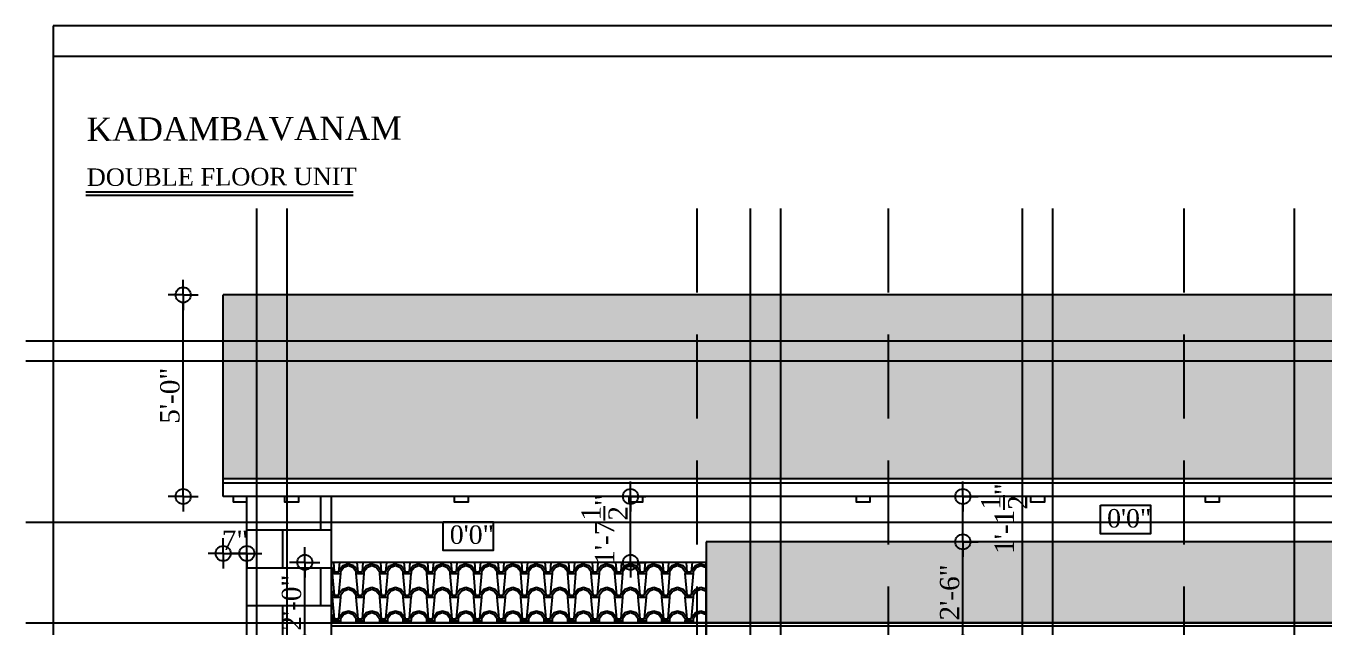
# Model space of a CAD drawing. Extents: x -4781 to 3971, y -2954 to -1072.
# Drawn here: x -2335.1 to -1948.6, y -1251 to -1072 of the extents above; entities that cross this region are included whole.
import ezdxf

# ---------------------------------------------------------------- set-up
doc = ezdxf.new("R2010")
doc.units = 0
doc.header["$LTSCALE"] = 20
doc.header["$MEASUREMENT"] = 0
doc.header["$PDMODE"] = 34
doc.linetypes.add('HIDDEN', pattern=[0.375, 0.25, -0.125])
doc.layers.get('0').update_dxf_attribs({"linetype": 'CONTINUOUS'})
doc.layers.get('DEFPOINTS').update_dxf_attribs({"linetype": 'CONTINUOUS'})
for name, color, linetype in [('border', 230, 'CONTINUOUS'), ('DIMLINE', 254, 'CONTINUOUS'), ('levels', 2, 'CONTINUOUS'), ('Stone', 8, 'CONTINUOUS'), ('TEXTS', 2, 'CONTINUOUS'), ('tile', 22, 'CONTINUOUS'), ('wall', 13, 'CONTINUOUS')]:
    doc.layers.add(name, color=color, linetype=linetype)
doc.layers.add('correct', color=230, linetype='CONTINUOUS', plot=False)
doc.layers.add('guide', color=211, linetype='CONTINUOUS', plot=False)
doc.styles.add('DIMTEXT', font='times_1.ttf')
doc.styles.add('STYLE1', font='times_1.ttf')
doc.styles.add('style5', font='times_1.ttf')
doc.dimstyles.new('ARCH_48_0', dxfattribs={"dimtxt": 5.75, "dimasz": 2.25, "dimexe": 0.25, "dimexo": 0, "dimgap": 1, "dimtad": 1, "dimzin": 3, "dimdsep": 46, "dimlunit": 4, "dimtxsty": 'DIMTEXT', "dimblk": 'BLK', "dimcen": 0, "dimdle": 0.09375, "dimse1": 1, "dimse2": 1, "dimclrd": 254, "dimclrt": 3, "dimadec": 1, "dimazin": 0, "dimtfac": 1, "dimtix": 1, "dimtmove": 2, "dimatfit": 3, "dimldrblk": 'NONE', "dimfxl": 0.25, "dimtvp": 1.4625, "dimtolj": 1, "dimtzin": 15, "dimarcsym": 0})
pattern_1 = [(274.9697, (-374.90767, -1620.06777), (-6.99993915, 84.00000736), [6.464304, -155.143247]), (180, (-374.348, -1626.508), (-7, -7), [0.56, -6.44]), (0, (-381.348, -1627.068), (7, 7), [1.96, -5.04]), (90, (-379.388, -1627.068), (-7, 7), [0.7, -6.3]), (270, (-374.908, -1626.368), (7, -7), [0.7, -6.3]), (0, (-374.908, -1627.068), (7, 7), [0.56, -6.44]), (0, (-381.348, -1626.508), (7, 7), [1.4, -5.6]), (85.0303, (-379.94767, -1626.50777), (6.99993915, 84.00000736), [6.464304, -155.143247]), (52.6961, (-379.94767, -1626.15777), (-90.99990123, -119.00007519), [1.848056, -182.95725]), (18.4349, (-378.8277, -1624.6878), (14.000003, 6.9999888), [1.770874, -20.365065]), (341.5651, (-377.1477, -1624.1278), (-14.000003, 6.9999888), [1.770874, -20.365065]), (307.3039, (-375.46767, -1624.68777), (90.99990123, -119.00007519), [1.848056, -182.95725]), (20.2249, (-378.47767, -1625.17777), (-76.99998085, -28.00005835), [1.417395, -140.321804]), (339.7751, (-377.14767, -1624.68777), (76.99998085, -28.00005835), [1.417395, -140.321804]), (307.4054, (-375.81767, -1625.17777), (70.00006967, -90.999947255), [1.498063, -148.308475]), (52.5946, (-379.38767, -1626.36777), (-70.00006967, -90.999947255), [1.498063, -148.308475])]

# ---------------------------------------------------------------- blocks, each defined once
blk = doc.blocks.new('BLK')
for q in [(0, 2), (-2, 0), (2, 0), (0, -2)]:
    blk.add_line((0, 0), q)
blk.add_circle((0, 0), 1)
blk = doc.blocks.new('*D528')
at = {"layer": 'DEFPOINTS', "color": 0, "lineweight": -2, "transparency": 16777216}
for p in [(-2252.09, -1231.7), (-2161.84, -1231.7), (-2161.84, -1255.7)]:
    blk.add_point(p, dxfattribs=at)
at = {"layer": 'DIMLINE', "color": 254, "lineweight": -2, "transparency": 16777216}
blk.add_line((-2252.09, -1253.45), (-2252.09, -1233.95), dxfattribs=at)
at = {"layer": 'DIMLINE', "color": 254, "lineweight": -2, "transparency": 16777216, "xscale": 2.25, "yscale": 2.25, "zscale": 2.25}
for p, rotation in [((-2252.09, -1231.7), 90), ((-2252.09, -1255.7), 270)]:
    blk.add_blockref('BLK', p, dxfattribs=dict(at, rotation=rotation))
at = {"layer": 'DIMLINE', "color": 3, "lineweight": -2, "transparency": 16777216, "insert": (-2256.01, -1243.7), "char_height": 5.75, "attachment_point": 5, "rotation": 90, "style": 'DIMTEXT'}
blk.add_mtext('\\A1;2\'-0"', dxfattribs=at)
blk = doc.blocks.new('_None')
blk = doc.blocks.new('*D529')
at = {"layer": 'DEFPOINTS', "color": 0, "lineweight": -2, "transparency": 16777216}
for p in [(-2173.21, -1212.09), (-2155.07, -1212.09), (-2173.21, -1231.7)]:
    blk.add_point(p, dxfattribs=at)
at = {"layer": 'DIMLINE', "color": 254, "lineweight": -2, "transparency": 16777216}
for p, q in [((-2155.07, -1209.84), (-2155.07, -1207.59)), ((-2155.07, -1231.7), (-2155.07, -1212.09)), ((-2155.07, -1233.95), (-2155.07, -1236.2))]:
    blk.add_line(p, q, dxfattribs=at)
at = {"layer": 'DIMLINE', "color": 254, "lineweight": -2, "transparency": 16777216, "xscale": 2.25, "yscale": 2.25, "zscale": 2.25}
for p, rotation in [((-2155.07, -1212.09), 270), ((-2155.07, -1231.7), 90)]:
    blk.add_blockref('BLK', p, dxfattribs=dict(at, rotation=rotation))
at = {"layer": 'DIMLINE', "color": 3, "lineweight": -2, "transparency": 16777216, "insert": (-2162.83, -1221.9), "char_height": 5.75, "attachment_point": 5, "rotation": 90, "style": 'DIMTEXT'}
blk.add_mtext('\\A1;1\'-7{\\H1.000000x;\\S1/2;}"', dxfattribs=at)
blk = doc.blocks.new('*D537')
at = {"layer": 'DEFPOINTS', "color": 0, "lineweight": -2, "transparency": 16777216}
for p in [(-2056.13, -1225.59), (-2041.55, -1225.59), (-2041.55, -1255.7)]:
    blk.add_point(p, dxfattribs=at)
at = {"layer": 'DIMLINE', "color": 254, "lineweight": -2, "transparency": 16777216}
blk.add_line((-2056.13, -1253.45), (-2056.13, -1227.84), dxfattribs=at)
at = {"layer": 'DIMLINE', "color": 254, "lineweight": -2, "transparency": 16777216, "xscale": 2.25, "yscale": 2.25, "zscale": 2.25}
for p, rotation in [((-2056.13, -1225.59), 90), ((-2056.13, -1255.7), 270)]:
    blk.add_blockref('BLK', p, dxfattribs=dict(at, rotation=rotation))
at = {"layer": 'DIMLINE', "color": 3, "lineweight": -2, "transparency": 16777216, "insert": (-2060.05, -1240.65), "char_height": 5.75, "attachment_point": 5, "rotation": 90, "style": 'DIMTEXT'}
blk.add_mtext('\\A1;2\'-6"', dxfattribs=at)
blk = doc.blocks.new('*D538')
at = {"layer": 'DEFPOINTS', "color": 0, "lineweight": -2, "transparency": 16777216}
for p in [(-2056.13, -1212.09), (-2041.55, -1212.09), (-2041.55, -1225.59)]:
    blk.add_point(p, dxfattribs=at)
at = {"layer": 'DIMLINE', "color": 254, "lineweight": -2, "transparency": 16777216}
blk.add_line((-2056.13, -1223.34), (-2056.13, -1214.34), dxfattribs=at)
at = {"layer": 'DIMLINE', "color": 254, "lineweight": -2, "transparency": 16777216, "xscale": 2.25, "yscale": 2.25, "zscale": 2.25}
for p, rotation in [((-2056.13, -1212.09), 90), ((-2056.13, -1225.59), 270)]:
    blk.add_blockref('BLK', p, dxfattribs=dict(at, rotation=rotation))
at = {"layer": 'DIMLINE', "color": 3, "lineweight": -2, "transparency": 16777216, "insert": (-2043.83, -1218.67), "char_height": 5.75, "attachment_point": 5, "rotation": 90, "style": 'DIMTEXT'}
blk.add_mtext('\\A1;1\'-1{\\H1.000000x;\\S1/2;}"', dxfattribs=at)
blk = doc.blocks.new('*D539')
at = {"layer": 'DEFPOINTS', "color": 0, "lineweight": -2, "transparency": 16777216}
for p in [(-2288.29, -1152.08), (-2038.55, -1152.08), (-2041.55, -1212.09)]:
    blk.add_point(p, dxfattribs=at)
at = {"layer": 'DIMLINE', "color": 254, "lineweight": -2, "transparency": 16777216}
blk.add_line((-2288.29, -1209.84), (-2288.29, -1154.33), dxfattribs=at)
at = {"layer": 'DIMLINE', "color": 254, "lineweight": -2, "transparency": 16777216, "xscale": 2.25, "yscale": 2.25, "zscale": 2.25}
for p, rotation in [((-2288.29, -1152.08), 90), ((-2288.29, -1212.09), 270)]:
    blk.add_blockref('BLK', p, dxfattribs=dict(at, rotation=rotation))
at = {"layer": 'DIMLINE', "color": 3, "lineweight": -2, "transparency": 16777216, "insert": (-2292.22, -1182.09), "char_height": 5.75, "attachment_point": 5, "rotation": 90, "style": 'DIMTEXT'}
blk.add_mtext('\\A1;5\'-0"', dxfattribs=at)
blk = doc.blocks.new('*D561')
at = {"layer": 'DEFPOINTS', "color": 0, "lineweight": -2, "transparency": 16777216}
for p in [(-2276.35, -1212.09), (-2269.35, -1212.09), (-2269.35, -1229.04)]:
    blk.add_point(p, dxfattribs=at)
at = {"layer": 'DIMLINE', "color": 254, "lineweight": -2, "transparency": 16777216}
for p, q in [((-2278.6, -1229.04), (-2280.85, -1229.04)), ((-2276.35, -1229.04), (-2269.35, -1229.04)), ((-2267.1, -1229.04), (-2264.85, -1229.04))]:
    blk.add_line(p, q, dxfattribs=at)
at = {"layer": 'DIMLINE', "color": 254, "lineweight": -2, "transparency": 16777216, "xscale": 2.25, "yscale": 2.25, "zscale": 2.25}
blk.add_blockref('BLK', (-2276.35, -1229.04), dxfattribs=at)
at = {"layer": 'DIMLINE', "color": 254, "lineweight": -2, "transparency": 16777216, "xscale": 2.25, "yscale": 2.25, "zscale": 2.25, "rotation": 180}
blk.add_blockref('BLK', (-2269.35, -1229.04), dxfattribs=at)
at = {"layer": 'DIMLINE', "color": 3, "lineweight": -2, "transparency": 16777216, "insert": (-2272.85, -1225.11), "char_height": 5.75, "attachment_point": 5, "style": 'DIMTEXT'}
blk.add_mtext('\\A1;7"', dxfattribs=at)

msp = doc.modelspace()

# ---------------------------------------------------------------- hatches: boundary and pattern name
at = {"layer": 'Stone', "lineweight": -2}
h = msp.add_hatch(dxfattribs=at)
h.set_pattern_fill('BRICK', color=8, scale=45, style=0)
h.set_pattern_definition([(0, (-379.848, -1627.068), (0, 11.25), []), (90, (-379.848, -1627.068), (-22.5, 1e-15), [11.25, -11.25]), (90, (-368.598, -1627.068), (-22.5, 1e-15), [-11.25, 11.25])])
h.paths.add_polyline_path([(-2244.104, -1212.094), (-2253.979, -1212.094), (-2253.979, -1213.747), (-2257.979, -1213.747), (-2269.354, -1212.724), (-2269.354, -1453.705), (-2244.104, -1453.705)])
at = {"layer": 'tile', "lineweight": -2}
h = msp.add_hatch(dxfattribs=at)
h.set_pattern_fill('SPANTILE', color=256, scale=7, style=0)
h.set_pattern_definition([(274.9697, (-374.90767, -1612.45692), (-6.99993915, 84.00000736), [6.464304, -155.143247]), (180, (-374.348, -1618.897), (-7, -7), [0.56, -6.44]), (0, (-381.348, -1619.457), (7, 7), [1.96, -5.04]), (90, (-379.388, -1619.457), (-7, 7), [0.7, -6.3]), (270, (-374.908, -1618.757), (7, -7), [0.7, -6.3]), (0, (-374.908, -1619.457), (7, 7), [0.56, -6.44]), (0, (-381.348, -1618.897), (7, 7), [1.4, -5.6]), (85.0303, (-379.94767, -1618.89692), (6.99993915, 84.00000736), [6.464304, -155.143247]), (52.6961, (-379.94767, -1618.54692), (-90.99990123, -119.000075192), [1.848056, -182.95725]), (18.4349, (-378.8277, -1617.077), (14.000003, 6.9999888), [1.770874, -20.365065]), (341.5651, (-377.1477, -1616.517), (-14.000003, 6.9999888), [1.770874, -20.365065]), (307.3039, (-375.46767, -1617.07692), (90.99990123, -119.000075192), [1.848056, -182.95725]), (20.2249, (-378.47767, -1617.56692), (-76.99998085, -28.00005835), [1.417395, -140.321804]), (339.7751, (-377.14767, -1617.07692), (76.99998085, -28.00005835), [1.417395, -140.321804]), (307.4054, (-375.81767, -1617.56692), (70.00006967, -90.999947255), [1.498063, -148.308475]), (52.5946, (-379.38767, -1618.75692), (-70.00006967, -90.999947255), [1.498063, -148.308475])])
h.paths.add_polyline_path([(-1791.354, -1206.785), (-1791.354, -1152.079), (-2276.354, -1152.079), (-2276.354, -1206.785)])
h = msp.add_hatch(dxfattribs=at)
h.set_pattern_fill('SPANTILE', color=256, scale=7, style=0)
h.set_pattern_definition(pattern_1)
h.paths.add_polyline_path([(-1935.104, -1249.705), (-1935.104, -1225.594), (-2132.604, -1225.594), (-2132.604, -1249.705)])
h = msp.add_hatch(dxfattribs=at)
h.set_pattern_fill('SPANTILE', color=256, scale=7, style=0)
h.set_pattern_definition(pattern_1)
h.paths.add_polyline_path([(-2132.604, -1249.705), (-2132.604, -1231.705), (-2244.104, -1231.705), (-2244.104, -1249.705)])

# ---------------------------------------------------------------- linework, layer by layer
at = {"lineweight": -2}
for p in [(-2273.354, -1212.094), (-2269.354, -1213.747)]:
    msp.add_line(p, (-2273.354, -1213.747), dxfattribs=at)
for points in [[(-2253.979, -1212.094), (-2253.979, -1213.747), (-2257.979, -1213.747), (-2257.979, -1212.094)], [(-2203.479, -1212.094), (-2203.479, -1213.747), (-2207.479, -1213.747), (-2207.479, -1212.094)], [(-2151.479, -1212.094), (-2151.479, -1213.747), (-2155.479, -1213.747), (-2155.479, -1212.094)], [(-2083.854, -1212.094), (-2083.854, -1213.747), (-2087.854, -1213.747), (-2087.854, -1212.094)], [(-2031.854, -1212.094), (-2031.854, -1213.747), (-2035.854, -1213.747), (-2035.854, -1212.094)], [(-1979.854, -1212.094), (-1979.854, -1213.747), (-1983.854, -1213.747), (-1983.854, -1212.094)]]:
    msp.add_lwpolyline(points, dxfattribs=at)
at = {"layer": 'border', "lineweight": -2}
msp.add_line((-1751.801, -1081.059), (-2327.034, -1081.059), dxfattribs=at)
at = {"layer": 'correct', "color": 3, "lineweight": -2}
msp.add_lwpolyline([(-2327.034, -1071.997), (-2327.034, -1566.997), (-1751.801, -1566.997), (-1751.801, -1071.997)], close=True, dxfattribs=at)
at = {"layer": 'guide'}
for p, q in [((-2266.354, -1504.321), (-2266.354, -1126.376)), ((-2257.354, -1504.321), (-2257.354, -1126.376)), ((-2119.354, -1504.321), (-2119.354, -1126.376)), ((-2110.354, -1504.321), (-2110.354, -1126.376)), ((-2038.354, -1504.321), (-2038.354, -1126.376)), ((-2029.354, -1504.321), (-2029.354, -1126.376)), ((-1957.353, -1504.321), (-1957.353, -1126.376))]:
    msp.add_line(p, q, dxfattribs=at)
at = {"layer": 'guide', "linetype": 'HIDDEN', "ltscale": 5}
for p, q in [((-2135.354, -1126.376), (-2135.354, -1504.321)), ((-2078.354, -1126.376), (-2078.354, -1504.321)), ((-1990.354, -1126.376), (-1990.354, -1504.321))]:
    msp.add_line(p, q, dxfattribs=at)
at = {"layer": 'guide', "color": 3}
for p, q in [((-2335.093, -1165.705), (-1732.615, -1165.705)), ((-2335.093, -1171.705), (-1732.615, -1171.705))]:
    msp.add_line(p, q, dxfattribs=at)
at = {"layer": 'guide', "color": 1}
for p, q in [((-2335.093, -1219.705), (-1732.615, -1219.705)), ((-2335.093, -1249.705), (-1732.615, -1249.705))]:
    msp.add_line(p, q, dxfattribs=at)
at = {"layer": 'levels', "color": 0}
for points in [[(-2015.17, -1214.709), (-2000.289, -1214.709), (-2000.289, -1223.245), (-2015.17, -1223.245)], [(-2210.872, -1219.585), (-2195.991, -1219.585), (-2195.991, -1228.121), (-2210.872, -1228.121)]]:
    msp.add_lwpolyline(points, close=True, dxfattribs=at)
at = {"layer": 'TEXTS', "color": 7}
for p, q in [((-2237.682, -1121.449), (-2317.233, -1121.449)), ((-2237.682, -1122.441), (-2317.233, -1122.441))]:
    msp.add_line(p, q, dxfattribs=at)
at = {"layer": 'tile'}
for p, q in [((-1791.354, -1206.785), (-2276.354, -1206.785)), ((-1791.354, -1208.094), (-2276.354, -1208.094))]:
    msp.add_line(p, q, dxfattribs=at)
at = {"layer": 'tile', "lineweight": -2}
for p, q in [((-2132.604, -1249.705), (-2244.104, -1249.705)), ((-2132.604, -1250.705), (-2244.104, -1250.705)), ((-1935.104, -1249.705), (-2132.604, -1249.705)), ((-1935.104, -1250.705), (-2132.604, -1250.705))]:
    msp.add_line(p, q, dxfattribs=at)
at = {"layer": 'wall', "lineweight": -2}
for p, q in [((-2276.354, -1212.094), (-2276.354, -1152.079)), ((-1791.354, -1152.079), (-2276.354, -1152.079)), ((-1791.354, -1212.094), (-2276.354, -1212.094)), ((-2269.354, -1453.705), (-2269.354, -1212.094)), ((-2244.104, -1453.705), (-2244.104, -1212.094)), ((-1935.104, -1225.594), (-2132.604, -1225.594)), ((-2132.604, -1225.594), (-2132.604, -1255.705)), ((-2132.604, -1231.705), (-2244.104, -1231.705)), ((-2132.604, -1255.705), (-2132.604, -1231.705))]:
    msp.add_line(p, q, dxfattribs=at)

# ---------------------------------------------------------------- texts
at = {"layer": 'levels', "style": 'style5'}
for p in [(-2013.205, -1221.322), (-2208.908, -1226.198)]:
    msp.add_text('0\'0"', height=5.4893, dxfattribs=at).set_placement(p)
at = {"layer": 'TEXTS', "style": 'STYLE1'}
msp.add_text('KADAMBAVANAM', height=6.94286, rotation=0.20841, dxfattribs=at).set_placement((-2317.014, -1106.221))
at = {"layer": 'TEXTS', "color": 7, "style": 'STYLE1'}
msp.add_text('DOUBLE FLOOR UNIT', height=5.20714, rotation=0.20841, dxfattribs=at).set_placement((-2316.989, -1119.641))

# ---------------------------------------------------------------- dimensions: what is measured, and where the dimension line sits
at = {"layer": 'DIMLINE', "lineweight": -2}
for base, p1, p2, picture, middle in [((-2288.2914, -1152.0793), (-2041.5506, -1212.0939), (-2038.5504, -1152.0793), '*D539', (-2292.2161, -1182.0866)), ((-2155.072, -1212.094), (-2173.211, -1231.705), (-2173.211, -1212.094), '*D529', (-2162.826, -1221.899)), ((-2056.127, -1225.594), (-2041.551, -1255.705), (-2041.551, -1225.594), '*D537', (-2060.052, -1240.65)), ((-2252.088, -1231.705), (-2161.844, -1255.705), (-2161.844, -1231.705), '*D528', (-2256.013, -1243.705))]:
    dim = msp.add_linear_dim(base=base, p1=p1, p2=p2, angle=90, dimstyle='ARCH_48_0', dxfattribs=at)
    dim.commit()
    dim.dimension.update_dxf_attribs({"geometry": picture, "text_midpoint": middle})
dim = msp.add_linear_dim(base=(-2056.127, -1212.094), p1=(-2041.551, -1225.594), p2=(-2041.551, -1212.094), angle=90, dimstyle='ARCH_48_0', dxfattribs=at)
dim.commit()
dim.dimension.update_dxf_attribs({"geometry": '*D538', "text_midpoint": (-2043.829, -1218.672), "dimtype": 160})
dim = msp.add_linear_dim(base=(-2269.354, -1229.042), p1=(-2276.354, -1212.094), p2=(-2269.354, -1212.094), dimstyle='ARCH_48_0', dxfattribs=at)
dim.commit()
dim.dimension.update_dxf_attribs({"geometry": '*D561', "text_midpoint": (-2272.854, -1225.108)})

doc.saveas('drawing.dxf')
